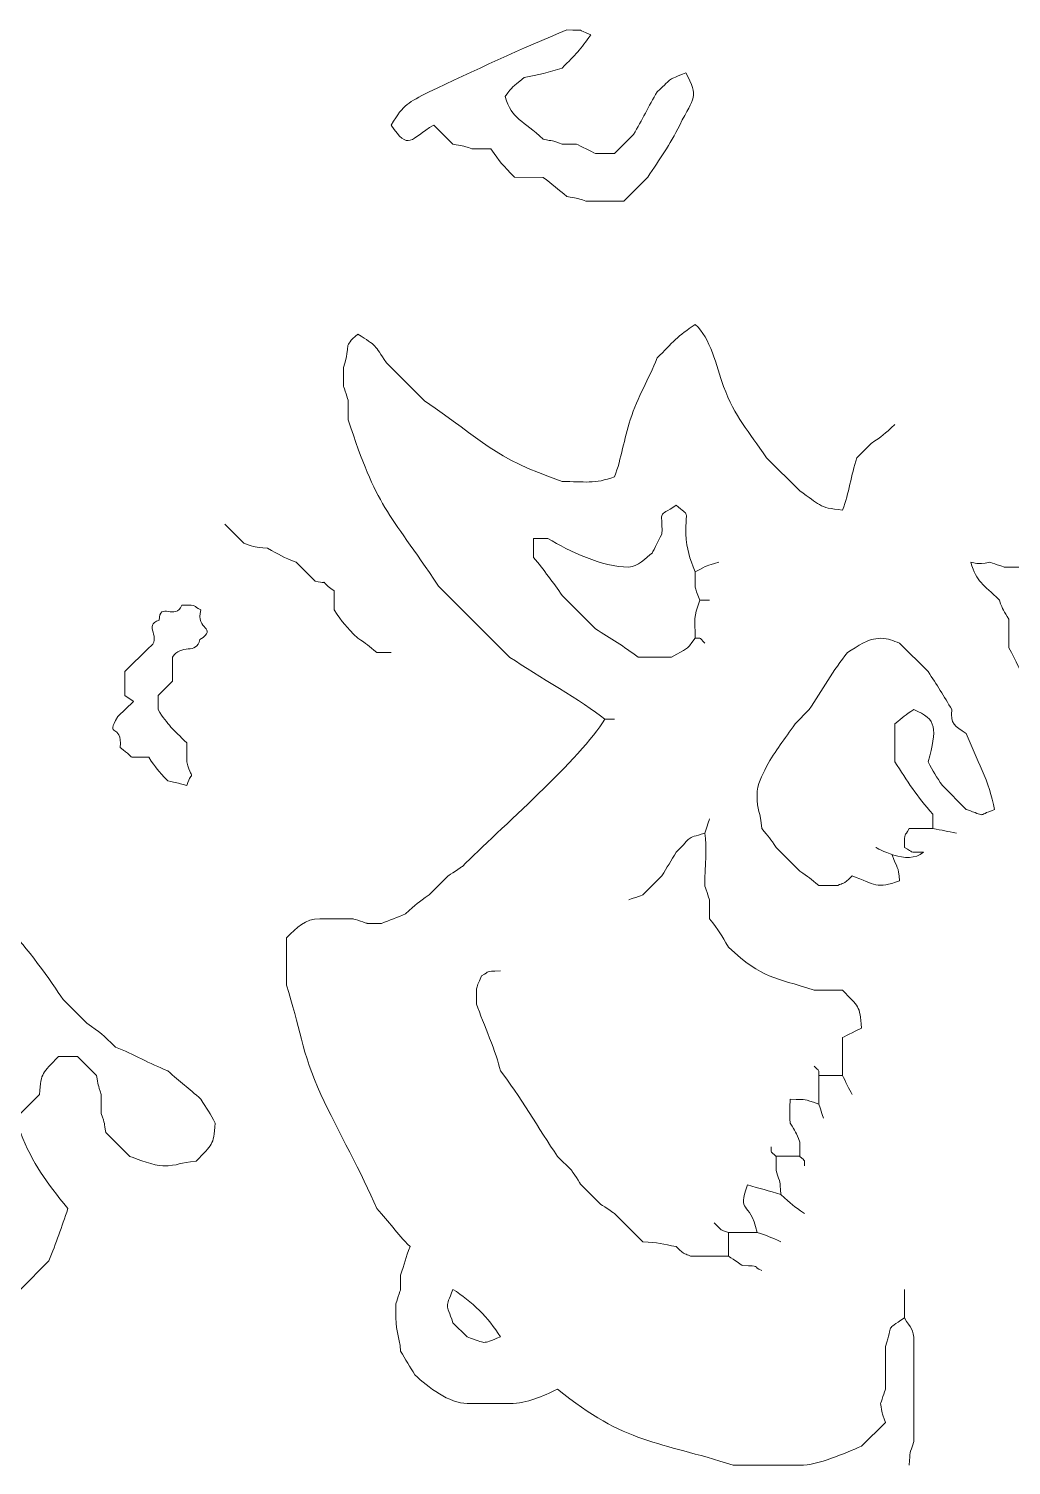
# Model space of a CAD drawing. Header units: centimetres. Extents: x -40.3 to 39, y -29.8 to 28.8.
# Drawn here: x -15.57 to -12.07, y -12.8 to -7.68 of the extents above; entities that cross this region are included whole.
import ezdxf

# ---------------------------------------------------------------- set-up
doc = ezdxf.new("R2010")
doc.units = ezdxf.units.CM
doc.header["$MEASUREMENT"] = 0
doc.layers.add('layer 1', color=7, linetype='Continuous')

msp = doc.modelspace()

# ---------------------------------------------------------------- linework, layer by layer
at = {"layer": 'layer 1', "color": 225, "lineweight": 0}
for points, knots in [([(-13.22833, -7.84125), (-13.29654, -7.87013), (-13.27084, -7.85446), (-13.32996, -7.90902), (-13.32996, -7.90902), (-13.36142, -7.96156), (-13.38321, -8.00897), (-13.41465, -8.06151), (-13.41465, -8.06151), (-13.41465, -8.06151), (-13.48241, -8.12925), (-13.48241, -8.12925), (-13.48241, -8.12925), (-13.48241, -8.12925), (-13.55018, -8.12928), (-13.55018, -8.12928), (-13.55018, -8.12928), (-13.56098, -8.12309), (-13.6062, -8.10153), (-13.61792, -8.09536), (-13.61792, -8.09536), (-13.61792, -8.09536), (-13.66874, -8.09536), (-13.66874, -8.09536), (-13.66874, -8.09536), (-13.71038, -8.0804), (-13.69779, -8.08591), (-13.7365, -8.07846), (-13.7365, -8.07846), (-13.80683, -8.00967), (-13.84795, -8.00971), (-13.87203, -7.92598), (-13.87203, -7.92598), (-13.84138, -7.88494), (-13.85169, -7.89751), (-13.80431, -7.8582), (-13.80431, -7.8582), (-13.75592, -7.84906), (-13.7145, -7.83916), (-13.66874, -7.82433), (-13.66874, -7.82433), (-13.62006, -7.77562), (-13.60311, -7.75898), (-13.5671, -7.70573), (-13.5671, -7.70573), (-13.62123, -7.68428), (-13.58328, -7.69027), (-13.65183, -7.6888), (-13.65183, -7.6888), (-13.8054, -7.7504), (-13.99102, -7.83829), (-14.14308, -7.90902), (-14.14308, -7.90902), (-14.21926, -7.94978), (-14.23123, -7.95014), (-14.27861, -8.02762), (-14.27861, -8.02762), (-14.21475, -8.12176), (-14.21125, -8.07784), (-14.12614, -8.02762), (-14.12614, -8.02762), (-14.12614, -8.02762), (-14.0584, -8.09538), (-14.0584, -8.09538), (-14.0584, -8.09538), (-14.02201, -8.10302), (-14.02924, -8.09952), (-13.99063, -8.11231), (-13.99063, -8.11231), (-13.99063, -8.11231), (-13.92287, -8.11233), (-13.92287, -8.11233), (-13.92287, -8.11233), (-13.8907, -8.1599), (-13.88176, -8.1694), (-13.83818, -8.21396), (-13.83818, -8.21396), (-13.83818, -8.21396), (-13.73654, -8.21399), (-13.73654, -8.21399), (-13.73654, -8.21399), (-13.70517, -8.23928), (-13.68317, -8.25635), (-13.65186, -8.28173), (-13.65186, -8.28173), (-13.61547, -8.28937), (-13.6227, -8.28585), (-13.58409, -8.29867), (-13.58409, -8.29867), (-13.58409, -8.29867), (-13.44859, -8.29865), (-13.44859, -8.29865), (-13.44859, -8.29865), (-13.44859, -8.29865), (-13.36385, -8.21396), (-13.36385, -8.21396), (-13.36385, -8.21396), (-13.32014, -8.14714), (-13.28606, -8.10012), (-13.24978, -8.02764), (-13.24978, -8.02764), (-13.19808, -7.92432), (-13.18005, -7.93032), (-13.22833, -7.84125)], [0, 0, 0, 0, 0.037037, 0.037037, 0.037037, 0.037037, 0.0740741, 0.0740741, 0.0740741, 0.0740741, 0.1111111, 0.1111111, 0.1111111, 0.1111111, 0.1481481, 0.1481481, 0.1481481, 0.1481481, 0.1851852, 0.1851852, 0.1851852, 0.1851852, 0.2222222, 0.2222222, 0.2222222, 0.2222222, 0.2592593, 0.2592593, 0.2592593, 0.2592593, 0.2962963, 0.2962963, 0.2962963, 0.2962963, 0.3333333, 0.3333333, 0.3333333, 0.3333333, 0.3703704, 0.3703704, 0.3703704, 0.3703704, 0.4074074, 0.4074074, 0.4074074, 0.4074074, 0.4444444, 0.4444444, 0.4444444, 0.4444444, 0.4814815, 0.4814815, 0.4814815, 0.4814815, 0.5185185, 0.5185185, 0.5185185, 0.5185185, 0.5555556, 0.5555556, 0.5555556, 0.5555556, 0.5925926, 0.5925926, 0.5925926, 0.5925926, 0.6296296, 0.6296296, 0.6296296, 0.6296296, 0.6666667, 0.6666667, 0.6666667, 0.6666667, 0.7037037, 0.7037037, 0.7037037, 0.7037037, 0.7407407, 0.7407407, 0.7407407, 0.7407407, 0.7777778, 0.7777778, 0.7777778, 0.7777778, 0.8148148, 0.8148148, 0.8148148, 0.8148148, 0.8518519, 0.8518519, 0.8518519, 0.8518519, 0.8888889, 0.8888889, 0.8888889, 0.8888889, 0.9259259, 0.9259259, 0.9259259, 0.9259259, 1, 1, 1, 1]), ([(-13.51626, -10.14524), (-13.59752, -10.08111), (-13.75528, -9.99243), (-13.85513, -9.925), (-13.85513, -9.925), (-13.85513, -9.925), (-14.10921, -9.67087), (-14.10921, -9.67087), (-14.10921, -9.67087), (-14.2918, -9.40069), (-14.32915, -9.39233), (-14.43109, -9.07797), (-14.43109, -9.07797), (-14.43109, -9.07797), (-14.43109, -9.0102), (-14.43109, -9.0102), (-14.43109, -9.0102), (-14.43149, -9.0092), (-14.44701, -8.9622), (-14.44803, -8.95939), (-14.44803, -8.95939), (-14.44803, -8.95939), (-14.44803, -8.89164), (-14.44803, -8.89164), (-14.44803, -8.89164), (-14.41973, -8.80433), (-14.45394, -8.82177), (-14.39721, -8.77304), (-14.39721, -8.77304), (-14.32915, -8.8147), (-14.33867, -8.8109), (-14.29558, -8.8747), (-14.29558, -8.8747), (-14.29558, -8.8747), (-14.16007, -9.01023), (-14.16007, -9.01023), (-14.16007, -9.01023), (-13.94622, -9.15472), (-13.92123, -9.21085), (-13.66876, -9.29821), (-13.66876, -9.29821), (-13.5903, -9.29821), (-13.55163, -9.30815), (-13.48241, -9.28128), (-13.48241, -9.28128), (-13.45719, -9.21627), (-13.44865, -9.14622), (-13.42598, -9.07797), (-13.42598, -9.07797), (-13.39815, -8.99413), (-13.36149, -8.9364), (-13.32994, -8.85775), (-13.32994, -8.85775), (-13.2771, -8.80493), (-13.2552, -8.77633), (-13.19441, -8.73917), (-13.19441, -8.73917), (-13.13975, -8.78472), (-13.12001, -8.88642), (-13.09327, -8.95937), (-13.09327, -8.95937), (-13.05351, -9.06787), (-13.00421, -9.11895), (-12.94033, -9.21347), (-12.94033, -9.21347), (-12.94033, -9.21347), (-12.82172, -9.33208), (-12.82172, -9.33208), (-12.82172, -9.33208), (-12.75101, -9.37833), (-12.75723, -9.39305), (-12.66925, -9.39984), (-12.66925, -9.39984), (-12.64599, -9.33989), (-12.63892, -9.27663), (-12.61843, -9.21345), (-12.61843, -9.21345), (-12.61843, -9.21345), (-12.56764, -9.16264), (-12.56764, -9.16264), (-12.56764, -9.16264), (-12.52634, -9.13504), (-12.5226, -9.1315), (-12.48293, -9.09489)], [0, 0, 0, 0, 0.0454545, 0.0454545, 0.0454545, 0.0454545, 0.0909091, 0.0909091, 0.0909091, 0.0909091, 0.1363636, 0.1363636, 0.1363636, 0.1363636, 0.1818182, 0.1818182, 0.1818182, 0.1818182, 0.2272727, 0.2272727, 0.2272727, 0.2272727, 0.2727273, 0.2727273, 0.2727273, 0.2727273, 0.3181818, 0.3181818, 0.3181818, 0.3181818, 0.3636364, 0.3636364, 0.3636364, 0.3636364, 0.4090909, 0.4090909, 0.4090909, 0.4090909, 0.4545455, 0.4545455, 0.4545455, 0.4545455, 0.5, 0.5, 0.5, 0.5, 0.5454545, 0.5454545, 0.5454545, 0.5454545, 0.5909091, 0.5909091, 0.5909091, 0.5909091, 0.6363636, 0.6363636, 0.6363636, 0.6363636, 0.6818182, 0.6818182, 0.6818182, 0.6818182, 0.7272727, 0.7272727, 0.7272727, 0.7272727, 0.7727273, 0.7727273, 0.7727273, 0.7727273, 0.8181818, 0.8181818, 0.8181818, 0.8181818, 0.8636364, 0.8636364, 0.8636364, 0.8636364, 0.9090909, 0.9090909, 0.9090909, 0.9090909, 1, 1, 1, 1]), ([(-13.19452, -9.62004), (-13.21574, -9.5683), (-13.22382, -9.5442), (-13.22839, -9.48451), (-13.22839, -9.48451), (-13.22841, -9.39568), (-13.21245, -9.42567), (-13.26226, -9.38287), (-13.26226, -9.38287), (-13.33118, -9.42961), (-13.3111, -9.39331), (-13.31308, -9.48451), (-13.31308, -9.48451), (-13.31509, -9.48899), (-13.34503, -9.54777), (-13.34697, -9.55225), (-13.34697, -9.55225), (-13.37062, -9.57135), (-13.39945, -9.60309), (-13.43166, -9.60309), (-13.43166, -9.60309), (-13.52702, -9.60309), (-13.64206, -9.5479), (-13.71964, -9.50143), (-13.71964, -9.50143), (-13.71964, -9.50143), (-13.77046, -9.50145), (-13.77046, -9.50145), (-13.77046, -9.50145), (-13.77046, -9.50145), (-13.77046, -9.5692), (-13.77046, -9.5692), (-13.77046, -9.5692), (-13.73364, -9.61459), (-13.70069, -9.65758), (-13.66882, -9.70472), (-13.66882, -9.70472), (-13.66882, -9.70472), (-13.55024, -9.82333), (-13.55024, -9.82333), (-13.55024, -9.82333), (-13.49659, -9.85844), (-13.44871, -9.88473), (-13.39777, -9.92496), (-13.39777, -9.92496), (-13.39777, -9.92496), (-13.27917, -9.92496), (-13.27917, -9.92496), (-13.27917, -9.92496), (-13.22058, -9.8899), (-13.23225, -9.90594), (-13.1945, -9.8572)], [0, 0, 0, 0, 0.0714286, 0.0714286, 0.0714286, 0.0714286, 0.1428571, 0.1428571, 0.1428571, 0.1428571, 0.2142857, 0.2142857, 0.2142857, 0.2142857, 0.2857143, 0.2857143, 0.2857143, 0.2857143, 0.3571429, 0.3571429, 0.3571429, 0.3571429, 0.4285714, 0.4285714, 0.4285714, 0.4285714, 0.5, 0.5, 0.5, 0.5, 0.5714286, 0.5714286, 0.5714286, 0.5714286, 0.6428571, 0.6428571, 0.6428571, 0.6428571, 0.7142857, 0.7142857, 0.7142857, 0.7142857, 0.7857143, 0.7857143, 0.7857143, 0.7857143, 0.8571429, 0.8571429, 0.8571429, 0.8571429, 1, 1, 1, 1]), ([(-14.87167, -9.45066), (-14.87167, -9.45066), (-14.8039, -9.51838), (-14.8039, -9.51838), (-14.8039, -9.51838), (-14.75418, -9.53486), (-14.77276, -9.53123), (-14.71924, -9.53535), (-14.71924, -9.53535), (-14.67672, -9.56079), (-14.66306, -9.56789), (-14.61758, -9.58614), (-14.61758, -9.58614), (-14.61758, -9.58614), (-14.54982, -9.65393), (-14.54982, -9.65393), (-14.54982, -9.65393), (-14.48178, -9.66816), (-14.55257, -9.63643), (-14.48205, -9.68778), (-14.48205, -9.68778), (-14.48205, -9.68778), (-14.48205, -9.75554), (-14.48205, -9.75554), (-14.48205, -9.75554), (-14.44989, -9.80316), (-14.44095, -9.81261), (-14.39736, -9.8572), (-14.39736, -9.8572), (-14.36531, -9.87769), (-14.36029, -9.88326), (-14.3296, -9.90802), (-14.3296, -9.90802), (-14.3296, -9.90802), (-14.27878, -9.90799), (-14.27878, -9.90799)], [0, 0, 0, 0, 0.1, 0.1, 0.1, 0.1, 0.2, 0.2, 0.2, 0.2, 0.3, 0.3, 0.3, 0.3, 0.4, 0.4, 0.4, 0.4, 0.5, 0.5, 0.5, 0.5, 0.6, 0.6, 0.6, 0.6, 0.7, 0.7, 0.7, 0.7, 0.8, 0.8, 0.8, 0.8, 1, 1, 1, 1]), ([(-13.1437, -9.72171), (-13.1437, -9.72171), (-13.17757, -9.72169), (-13.17757, -9.72169), (-13.17757, -9.72169), (-13.20011, -9.66377), (-13.19452, -9.6897), (-13.19452, -9.62006), (-13.19452, -9.62006), (-13.14402, -9.59359), (-13.16076, -9.60004), (-13.10981, -9.58621)], [0, 0, 0, 0, 0.25, 0.25, 0.25, 0.25, 0.5, 0.5, 0.5, 0.5, 1, 1, 1, 1]), ([(-12.11028, -9.72169), (-12.09707, -9.75842), (-12.0953, -9.75744), (-12.07641, -9.78946), (-12.07641, -9.78946), (-12.07641, -9.78946), (-12.07641, -9.89109), (-12.07641, -9.89109), (-12.07641, -9.89109), (-12.02215, -9.98163), (-12.01991, -10.068), (-11.90699, -10.02662), (-11.90699, -10.02662), (-11.91685, -9.97448), (-11.91958, -9.97076), (-11.94086, -9.92498), (-11.94086, -9.92498), (-11.89708, -9.86951), (-11.90462, -9.89252), (-11.89004, -9.82333), (-11.89004, -9.82333), (-11.84464, -9.77793), (-11.80209, -9.74538), (-11.77146, -9.70475), (-11.77146, -9.70475), (-11.7965, -9.61954), (-11.78358, -9.63892), (-11.87309, -9.637), (-11.87309, -9.637), (-11.8741, -9.6366), (-11.92107, -9.62108), (-11.92391, -9.62004), (-11.92391, -9.62004), (-11.92391, -9.62004), (-11.99165, -9.62006), (-11.99165, -9.62006), (-11.99165, -9.62006), (-11.99266, -9.61965), (-12.03966, -9.60413), (-12.04249, -9.60313), (-12.04249, -9.60313), (-12.04249, -9.60313), (-12.09331, -9.60311), (-12.09331, -9.60311), (-12.09331, -9.60311), (-12.09431, -9.6027), (-12.14129, -9.58721), (-12.14411, -9.58619), (-12.14411, -9.58619), (-12.19414, -9.59666), (-12.19516, -9.58719), (-12.21187, -9.58616), (-12.21187, -9.58616), (-12.19102, -9.6586), (-12.16914, -9.66148), (-12.11028, -9.72169)], [0, 0, 0, 0, 0.0666667, 0.0666667, 0.0666667, 0.0666667, 0.1333333, 0.1333333, 0.1333333, 0.1333333, 0.2, 0.2, 0.2, 0.2, 0.2666667, 0.2666667, 0.2666667, 0.2666667, 0.3333333, 0.3333333, 0.3333333, 0.3333333, 0.4, 0.4, 0.4, 0.4, 0.4666667, 0.4666667, 0.4666667, 0.4666667, 0.5333333, 0.5333333, 0.5333333, 0.5333333, 0.6, 0.6, 0.6, 0.6, 0.6666667, 0.6666667, 0.6666667, 0.6666667, 0.7333333, 0.7333333, 0.7333333, 0.7333333, 0.8, 0.8, 0.8, 0.8, 0.8666667, 0.8666667, 0.8666667, 0.8666667, 1, 1, 1, 1]), ([(-15.19661, -10.08234), (-15.19661, -10.08234), (-15.19802, -10.08126), (-15.19802, -10.08126), (-15.19802, -10.08126), (-15.19802, -10.08126), (-15.22745, -10.06053), (-15.22745, -10.06053), (-15.22745, -10.06053), (-15.22745, -10.06053), (-15.22743, -9.97582), (-15.22743, -9.97582), (-15.22743, -9.97582), (-15.22743, -9.97582), (-15.14274, -9.89115), (-15.14274, -9.89115), (-15.14274, -9.89115), (-15.08962, -9.85643), (-15.16626, -9.80924), (-15.10533, -9.79304), (-15.10533, -9.79304), (-15.10533, -9.72342), (-15.04664, -9.79663), (-15.02416, -9.73868), (-15.02416, -9.73868), (-14.95873, -9.73868), (-14.99091, -9.74192), (-14.95638, -9.75561), (-14.95638, -9.75561), (-14.97838, -9.83052), (-14.8931, -9.81566), (-14.9599, -9.86179), (-14.9599, -9.86179), (-14.97168, -9.91773), (-15.02798, -9.87406), (-15.05801, -9.92498), (-15.05801, -9.92498), (-15.05801, -9.92498), (-15.05801, -10.00969), (-15.05801, -10.00969), (-15.05801, -10.00969), (-15.05801, -10.00969), (-15.10883, -10.06053), (-15.10883, -10.06053), (-15.10883, -10.06053), (-15.10883, -10.06053), (-15.10883, -10.11135), (-15.10883, -10.11135), (-15.10883, -10.11135), (-15.07393, -10.1684), (-15.05692, -10.18018), (-15.0072, -10.22991), (-15.0072, -10.22991), (-15.0072, -10.22991), (-15.0072, -10.29767), (-15.0072, -10.29767), (-15.0072, -10.29767), (-14.98207, -10.38076), (-14.98607, -10.31601), (-15.0072, -10.38236), (-15.0072, -10.38236), (-15.04583, -10.36956), (-15.03857, -10.37308), (-15.07498, -10.36546), (-15.07498, -10.36546), (-15.11156, -10.32576), (-15.11511, -10.32202), (-15.1427, -10.28075), (-15.1427, -10.28075), (-15.23369, -10.27876), (-15.17918, -10.2933), (-15.24434, -10.24688), (-15.24434, -10.24688), (-15.23518, -10.15376), (-15.30228, -10.21721), (-15.25262, -10.13606), (-15.25262, -10.13606), (-15.25262, -10.13606), (-15.19661, -10.08234), (-15.19661, -10.08234)], [0, 0, 0, 0, 0.047619, 0.047619, 0.047619, 0.047619, 0.0952381, 0.0952381, 0.0952381, 0.0952381, 0.1428571, 0.1428571, 0.1428571, 0.1428571, 0.1904762, 0.1904762, 0.1904762, 0.1904762, 0.2380952, 0.2380952, 0.2380952, 0.2380952, 0.2857143, 0.2857143, 0.2857143, 0.2857143, 0.3333333, 0.3333333, 0.3333333, 0.3333333, 0.3809524, 0.3809524, 0.3809524, 0.3809524, 0.4285714, 0.4285714, 0.4285714, 0.4285714, 0.4761905, 0.4761905, 0.4761905, 0.4761905, 0.5238095, 0.5238095, 0.5238095, 0.5238095, 0.5714286, 0.5714286, 0.5714286, 0.5714286, 0.6190476, 0.6190476, 0.6190476, 0.6190476, 0.6666667, 0.6666667, 0.6666667, 0.6666667, 0.7142857, 0.7142857, 0.7142857, 0.7142857, 0.7619048, 0.7619048, 0.7619048, 0.7619048, 0.8095238, 0.8095238, 0.8095238, 0.8095238, 0.8571429, 0.8571429, 0.8571429, 0.8571429, 0.9047619, 0.9047619, 0.9047619, 0.9047619, 1, 1, 1, 1]), ([(-13.17751, -9.72169), (-13.20267, -9.78655), (-13.19446, -9.78388), (-13.19448, -9.85724), (-13.19448, -9.85724), (-13.16953, -9.85724), (-13.18152, -9.85325), (-13.16058, -9.87417)], [0, 0, 0, 0, 0.3333333, 0.3333333, 0.3333333, 0.3333333, 1, 1, 1, 1]), ([(-12.49191, -10.62947), (-12.47543, -10.67922), (-12.47003, -10.66767), (-12.46592, -10.72122), (-12.46592, -10.72122), (-12.54851, -10.75328), (-12.55197, -10.73313), (-12.63534, -10.70428), (-12.63534, -10.70428), (-12.67053, -10.73949), (-12.66601, -10.72671), (-12.68615, -10.73817), (-12.68615, -10.73817), (-12.68615, -10.73817), (-12.7539, -10.73815), (-12.7539, -10.73815), (-12.7539, -10.73815), (-12.78435, -10.71407), (-12.79069, -10.70803), (-12.82166, -10.68735), (-12.82166, -10.68735), (-12.82166, -10.68735), (-12.90635, -10.60264), (-12.90635, -10.60264), (-12.90635, -10.60264), (-12.9269, -10.57061), (-12.93243, -10.56557), (-12.95717, -10.53488), (-12.95717, -10.53488), (-12.96188, -10.47347), (-12.97411, -10.47358), (-12.97411, -10.4163), (-12.97411, -10.4163), (-12.97411, -10.37581), (-12.95561, -10.34766), (-12.94026, -10.31466), (-12.94026, -10.31466), (-12.90808, -10.25452), (-12.87655, -10.21841), (-12.83861, -10.16219), (-12.83861, -10.16219), (-12.83861, -10.16219), (-12.78779, -10.11139), (-12.78779, -10.11139), (-12.78779, -10.11139), (-12.74478, -10.04563), (-12.70026, -9.96893), (-12.65224, -9.90808), (-12.65224, -9.90808), (-12.61431, -9.88537), (-12.58121, -9.85728), (-12.53366, -9.85726), (-12.53366, -9.85726), (-12.50416, -9.85726), (-12.49116, -9.86584), (-12.46589, -9.87421), (-12.46589, -9.87421), (-12.46589, -9.87421), (-12.36426, -9.97584), (-12.36426, -9.97584), (-12.36426, -9.97584), (-12.33361, -10.02273), (-12.30789, -10.06407), (-12.27957, -10.11141), (-12.27957, -10.11141), (-12.28664, -10.16353), (-12.2693, -10.16902), (-12.22888, -10.1961), (-12.22888, -10.1961), (-12.19268, -10.28634), (-12.14569, -10.36945), (-12.12725, -10.46714), (-12.12725, -10.46714), (-12.19608, -10.49236), (-12.15292, -10.49177), (-12.22888, -10.46716), (-12.22888, -10.46716), (-12.22888, -10.46716), (-12.31357, -10.38243), (-12.31357, -10.38243), (-12.31357, -10.38243), (-12.33404, -10.35182), (-12.34748, -10.32932), (-12.36439, -10.29774), (-12.36439, -10.29774), (-12.33239, -10.17896), (-12.3315, -10.14546), (-12.4151, -10.11141), (-12.4151, -10.11141), (-12.44716, -10.1319), (-12.45215, -10.13747), (-12.48284, -10.16221), (-12.48284, -10.16221), (-12.48284, -10.16221), (-12.48284, -10.29774), (-12.48284, -10.29774), (-12.48284, -10.29774), (-12.43858, -10.36539), (-12.40517, -10.42142), (-12.34729, -10.48408), (-12.34729, -10.48408), (-12.34729, -10.48408), (-12.34729, -10.5349), (-12.34729, -10.5349), (-12.34729, -10.5349), (-12.31391, -10.54137), (-12.29598, -10.5454), (-12.2626, -10.55187)], [0, 0, 0, 0, 0.0357143, 0.0357143, 0.0357143, 0.0357143, 0.0714286, 0.0714286, 0.0714286, 0.0714286, 0.1071429, 0.1071429, 0.1071429, 0.1071429, 0.1428571, 0.1428571, 0.1428571, 0.1428571, 0.1785714, 0.1785714, 0.1785714, 0.1785714, 0.2142857, 0.2142857, 0.2142857, 0.2142857, 0.25, 0.25, 0.25, 0.25, 0.2857143, 0.2857143, 0.2857143, 0.2857143, 0.3214286, 0.3214286, 0.3214286, 0.3214286, 0.3571429, 0.3571429, 0.3571429, 0.3571429, 0.3928571, 0.3928571, 0.3928571, 0.3928571, 0.4285714, 0.4285714, 0.4285714, 0.4285714, 0.4642857, 0.4642857, 0.4642857, 0.4642857, 0.5, 0.5, 0.5, 0.5, 0.5357143, 0.5357143, 0.5357143, 0.5357143, 0.5714286, 0.5714286, 0.5714286, 0.5714286, 0.6071429, 0.6071429, 0.6071429, 0.6071429, 0.6428571, 0.6428571, 0.6428571, 0.6428571, 0.6785714, 0.6785714, 0.6785714, 0.6785714, 0.7142857, 0.7142857, 0.7142857, 0.7142857, 0.75, 0.75, 0.75, 0.75, 0.7857143, 0.7857143, 0.7857143, 0.7857143, 0.8214286, 0.8214286, 0.8214286, 0.8214286, 0.8571429, 0.8571429, 0.8571429, 0.8571429, 0.8928571, 0.8928571, 0.8928571, 0.8928571, 0.9285714, 0.9285714, 0.9285714, 0.9285714, 1, 1, 1, 1]), ([(-13.48246, -10.14522), (-13.48246, -10.14522), (-13.51633, -10.14524), (-13.51633, -10.14524), (-13.51633, -10.14524), (-13.60151, -10.28442), (-13.89222, -10.53806), (-14.02455, -10.67041), (-14.02455, -10.67041), (-14.02655, -10.67141), (-14.07248, -10.70246), (-14.07536, -10.70428), (-14.07536, -10.70428), (-14.07536, -10.70428), (-14.14313, -10.77206), (-14.14313, -10.77206), (-14.14313, -10.77206), (-14.1844, -10.79966), (-14.18814, -10.8032), (-14.22782, -10.83978), (-14.22782, -10.83978), (-14.25563, -10.85118), (-14.28463, -10.86247), (-14.31253, -10.87368), (-14.31253, -10.87368), (-14.31253, -10.87368), (-14.36334, -10.87368), (-14.36334, -10.87368), (-14.36334, -10.87368), (-14.36435, -10.87327), (-14.41132, -10.85777), (-14.41416, -10.85675), (-14.41416, -10.85675), (-14.41416, -10.85675), (-14.49885, -10.85673), (-14.49885, -10.85673), (-14.49885, -10.85673), (-14.49885, -10.85673), (-14.53272, -10.85673), (-14.53272, -10.85673), (-14.53272, -10.85673), (-14.58704, -10.85675), (-14.61199, -10.88821), (-14.65132, -10.92449), (-14.65132, -10.92449), (-14.65132, -10.92449), (-14.65132, -11.09389), (-14.65132, -11.09389), (-14.65132, -11.09389), (-14.60482, -11.23729), (-14.5978, -11.33458), (-14.52869, -11.48357), (-14.52869, -11.48357), (-14.46824, -11.61387), (-14.38249, -11.76468), (-14.32943, -11.89015), (-14.32943, -11.89015), (-14.28316, -11.94029), (-14.2606, -11.9748), (-14.21087, -12.02566), (-14.21087, -12.02566), (-14.22718, -12.06551), (-14.23147, -12.08638), (-14.24472, -12.12729), (-14.24472, -12.12729), (-14.24472, -12.12729), (-14.24472, -12.17811), (-14.24472, -12.17811), (-14.24472, -12.17811), (-14.24513, -12.17911), (-14.26064, -12.22609), (-14.26167, -12.22893), (-14.26167, -12.22893), (-14.26167, -12.22893), (-14.26167, -12.27977), (-14.26167, -12.27977), (-14.26167, -12.27977), (-14.26167, -12.33705), (-14.24944, -12.33695), (-14.24472, -12.39835), (-14.24472, -12.39835), (-14.22737, -12.42774), (-14.21145, -12.45375), (-14.1939, -12.48306), (-14.1939, -12.48306), (-14.14669, -12.52666), (-14.07058, -12.58469), (-14.00756, -12.58469), (-14.00756, -12.58469), (-14.00756, -12.58469), (-13.85508, -12.58469), (-13.85508, -12.58469), (-13.85508, -12.58469), (-13.7915, -12.58471), (-13.73898, -12.55868), (-13.68566, -12.53388), (-13.68566, -12.53388), (-13.44391, -12.72995), (-13.32403, -12.71896), (-13.05884, -12.80493), (-13.05884, -12.80493), (-13.05884, -12.80493), (-12.9911, -12.80495), (-12.9911, -12.80495), (-12.9911, -12.80495), (-12.9911, -12.80495), (-12.82168, -12.80495), (-12.82168, -12.80495), (-12.82168, -12.80495), (-12.7543, -12.80493), (-12.66193, -12.76141), (-12.60144, -12.73717), (-12.60144, -12.73717), (-12.60144, -12.73717), (-12.51675, -12.6525), (-12.51675, -12.6525), (-12.51675, -12.6525), (-12.53174, -12.61084), (-12.52621, -12.62343), (-12.5337, -12.58474), (-12.5337, -12.58474), (-12.5333, -12.58373), (-12.51778, -12.53676), (-12.51675, -12.53392), (-12.51675, -12.53392), (-12.51675, -12.53392), (-12.51675, -12.38145), (-12.51675, -12.38145), (-12.51675, -12.38145), (-12.48713, -12.29577), (-12.52019, -12.32811), (-12.44899, -12.27979)], [0, 0, 0, 0, 0.0294118, 0.0294118, 0.0294118, 0.0294118, 0.0588235, 0.0588235, 0.0588235, 0.0588235, 0.0882353, 0.0882353, 0.0882353, 0.0882353, 0.1176471, 0.1176471, 0.1176471, 0.1176471, 0.1470588, 0.1470588, 0.1470588, 0.1470588, 0.1764706, 0.1764706, 0.1764706, 0.1764706, 0.2058824, 0.2058824, 0.2058824, 0.2058824, 0.2352941, 0.2352941, 0.2352941, 0.2352941, 0.2647059, 0.2647059, 0.2647059, 0.2647059, 0.2941176, 0.2941176, 0.2941176, 0.2941176, 0.3235294, 0.3235294, 0.3235294, 0.3235294, 0.3529412, 0.3529412, 0.3529412, 0.3529412, 0.3823529, 0.3823529, 0.3823529, 0.3823529, 0.4117647, 0.4117647, 0.4117647, 0.4117647, 0.4411765, 0.4411765, 0.4411765, 0.4411765, 0.4705882, 0.4705882, 0.4705882, 0.4705882, 0.5, 0.5, 0.5, 0.5, 0.5294118, 0.5294118, 0.5294118, 0.5294118, 0.5588235, 0.5588235, 0.5588235, 0.5588235, 0.5882353, 0.5882353, 0.5882353, 0.5882353, 0.6176471, 0.6176471, 0.6176471, 0.6176471, 0.6470588, 0.6470588, 0.6470588, 0.6470588, 0.6764706, 0.6764706, 0.6764706, 0.6764706, 0.7058824, 0.7058824, 0.7058824, 0.7058824, 0.7352941, 0.7352941, 0.7352941, 0.7352941, 0.7647059, 0.7647059, 0.7647059, 0.7647059, 0.7941176, 0.7941176, 0.7941176, 0.7941176, 0.8235294, 0.8235294, 0.8235294, 0.8235294, 0.8529412, 0.8529412, 0.8529412, 0.8529412, 0.8823529, 0.8823529, 0.8823529, 0.8823529, 0.9117647, 0.9117647, 0.9117647, 0.9117647, 0.9411765, 0.9411765, 0.9411765, 0.9411765, 1, 1, 1, 1]), ([(-13.1437, -10.50099), (-13.14673, -10.50897), (-13.15762, -10.54382), (-13.16061, -10.55182), (-13.16061, -10.55182), (-13.15115, -10.59935), (-13.16061, -10.66895), (-13.16061, -10.73817), (-13.16061, -10.73817), (-13.1602, -10.73917), (-13.14471, -10.78617), (-13.14368, -10.78899), (-13.14368, -10.78899), (-13.14368, -10.78899), (-13.14368, -10.85675), (-13.14368, -10.85675), (-13.14368, -10.85675), (-13.10915, -10.90046), (-13.10287, -10.91339), (-13.07594, -10.95839), (-13.07594, -10.95839), (-12.95072, -11.074), (-12.91471, -11.06425), (-12.77099, -11.11086), (-12.77099, -11.11086), (-12.77099, -11.11086), (-12.66936, -11.11088), (-12.66936, -11.11088), (-12.66936, -11.11088), (-12.61179, -11.17324), (-12.60802, -11.16289), (-12.60161, -11.24639), (-12.60161, -11.24639), (-12.61199, -11.25087), (-12.65854, -11.27511), (-12.66936, -11.2803), (-12.66936, -11.2803), (-12.66936, -11.2803), (-12.66938, -11.41583), (-12.66938, -11.41583), (-12.66938, -11.41583), (-12.66046, -11.43297), (-12.64439, -11.46645), (-12.63549, -11.48359)], [0, 0, 0, 0, 0.0833333, 0.0833333, 0.0833333, 0.0833333, 0.1666667, 0.1666667, 0.1666667, 0.1666667, 0.25, 0.25, 0.25, 0.25, 0.3333333, 0.3333333, 0.3333333, 0.3333333, 0.4166667, 0.4166667, 0.4166667, 0.4166667, 0.5, 0.5, 0.5, 0.5, 0.5833333, 0.5833333, 0.5833333, 0.5833333, 0.6666667, 0.6666667, 0.6666667, 0.6666667, 0.75, 0.75, 0.75, 0.75, 0.8333333, 0.8333333, 0.8333333, 0.8333333, 1, 1, 1, 1]), ([(-12.34746, -10.53486), (-12.34746, -10.53486), (-12.43217, -10.53488), (-12.43217, -10.53488), (-12.43217, -10.53488), (-12.4479, -10.57142), (-12.4491, -10.53947), (-12.4491, -10.60262), (-12.4491, -10.60262), (-12.41004, -10.62138), (-12.44178, -10.61957), (-12.38136, -10.61959), (-12.38136, -10.61959), (-12.43561, -10.66981), (-12.55063, -10.60264), (-12.55063, -10.60264)], [0, 0, 0, 0, 0.2, 0.2, 0.2, 0.2, 0.4, 0.4, 0.4, 0.4, 0.6, 0.6, 0.6, 0.6, 1, 1, 1, 1]), ([(-13.43162, -10.78897), (-13.43021, -10.78837), (-13.38225, -10.7727), (-13.3808, -10.77204), (-13.3808, -10.77204), (-13.3808, -10.77204), (-13.31304, -10.7043), (-13.31304, -10.7043), (-13.31304, -10.7043), (-13.29569, -10.67489), (-13.27976, -10.64889), (-13.26222, -10.61959), (-13.26222, -10.61959), (-13.20199, -10.56066), (-13.233, -10.57265), (-13.16058, -10.55185)], [0, 0, 0, 0, 0.2, 0.2, 0.2, 0.2, 0.4, 0.4, 0.4, 0.4, 0.6, 0.6, 0.6, 0.6, 1, 1, 1, 1]), ([(-14.95631, -11.5005), (-15.00126, -11.45903), (-15.02995, -11.44035), (-15.07492, -11.39886), (-15.07492, -11.39886), (-15.13997, -11.37278), (-15.19621, -11.34025), (-15.26126, -11.31417), (-15.26126, -11.31417), (-15.30583, -11.27057), (-15.3153, -11.26163), (-15.3629, -11.2295), (-15.3629, -11.2295), (-15.3629, -11.2295), (-15.44758, -11.14477), (-15.44758, -11.14477), (-15.44758, -11.14477), (-15.48613, -11.08777), (-15.58988, -10.93683), (-15.63395, -10.90761), (-15.63395, -10.90761), (-15.65803, -10.93807), (-15.66409, -10.94443), (-15.68477, -10.9754), (-15.68477, -10.9754), (-15.68477, -10.9754), (-15.68477, -11.07703), (-15.68477, -11.07703), (-15.68477, -11.07703), (-15.68436, -11.07803), (-15.66885, -11.12501), (-15.66782, -11.12785), (-15.66782, -11.12785), (-15.66782, -11.12785), (-15.66782, -11.24643), (-15.66782, -11.24643), (-15.66782, -11.24643), (-15.66782, -11.24643), (-15.66782, -11.28032), (-15.66782, -11.28032), (-15.66782, -11.28032), (-15.66782, -11.32962), (-15.67941, -11.32638), (-15.70172, -11.36499), (-15.70172, -11.36499), (-15.70172, -11.36499), (-15.76946, -11.36499), (-15.76946, -11.36499), (-15.76946, -11.36499), (-15.76946, -11.36499), (-15.87109, -11.26335), (-15.87109, -11.26335), (-15.87109, -11.26335), (-15.90501, -11.25162), (-15.93881, -11.2412), (-15.97275, -11.2295), (-15.97275, -11.2295), (-15.99527, -11.28743), (-15.98967, -11.2615), (-15.98967, -11.33114), (-15.98967, -11.33114), (-15.98967, -11.33114), (-15.88804, -11.43277), (-15.88804, -11.43277), (-15.88804, -11.43277), (-15.84089, -11.46464), (-15.79793, -11.49759), (-15.75251, -11.53441), (-15.75251, -11.53441), (-15.7511, -11.60102), (-15.75494, -11.57622), (-15.73556, -11.63604), (-15.73556, -11.63604), (-15.73556, -11.63604), (-15.73559, -11.68686), (-15.73559, -11.68686), (-15.73559, -11.68686), (-15.73559, -11.68705), (-15.7813, -11.80775), (-15.78638, -11.82241), (-15.78638, -11.82241), (-15.78638, -11.82241), (-15.85412, -11.89015), (-15.85412, -11.89015), (-15.85412, -11.89015), (-15.87886, -11.89903), (-15.89278, -11.9071), (-15.92189, -11.9071), (-15.92189, -11.9071), (-15.92189, -11.9071), (-15.97271, -11.90708), (-15.97271, -11.90708), (-15.97271, -11.90708), (-15.97271, -11.90708), (-16.07434, -11.9071), (-16.07434, -11.9071), (-16.07434, -11.9071), (-16.07534, -11.90669), (-16.12232, -11.89118), (-16.12518, -11.89015), (-16.12518, -11.89015), (-16.1948, -11.89017), (-16.16885, -11.8846), (-16.22681, -11.9071), (-16.22681, -11.9071), (-16.21838, -11.99224), (-16.22622, -11.95708), (-16.15903, -12.02568), (-16.15903, -12.02568), (-16.08813, -12.06813), (-15.82845, -12.1951), (-15.75245, -12.19512), (-15.75245, -12.19512), (-15.75245, -12.19512), (-15.66776, -12.1951), (-15.66776, -12.1951), (-15.66776, -12.1951), (-15.63828, -12.1951), (-15.62526, -12.18654), (-15.59999, -12.17818), (-15.59999, -12.17818), (-15.59999, -12.17818), (-15.49836, -12.07652), (-15.49836, -12.07652), (-15.49836, -12.07652), (-15.4726, -12.01219), (-15.45322, -11.9555), (-15.43062, -11.8902), (-15.43062, -11.8902), (-15.51018, -11.79208), (-15.55473, -11.73211), (-15.60002, -11.61914), (-15.60002, -11.61914), (-15.60002, -11.61914), (-15.60002, -11.55138), (-15.60002, -11.55138), (-15.60002, -11.55138), (-15.60002, -11.55138), (-15.53227, -11.48361), (-15.53227, -11.48361), (-15.53227, -11.48361), (-15.52585, -11.4001), (-15.52209, -11.41047), (-15.46453, -11.34809), (-15.46453, -11.34809), (-15.46453, -11.34809), (-15.39677, -11.34806), (-15.39677, -11.34806), (-15.39677, -11.34806), (-15.39677, -11.34806), (-15.329, -11.41585), (-15.329, -11.41585), (-15.329, -11.41585), (-15.32136, -11.45224), (-15.32486, -11.44498), (-15.31206, -11.48361), (-15.31206, -11.48361), (-15.31206, -11.48361), (-15.31206, -11.55136), (-15.31206, -11.55136), (-15.31206, -11.55136), (-15.29707, -11.59297), (-15.3026, -11.58038), (-15.29511, -11.61912), (-15.29511, -11.61912), (-15.29511, -11.61912), (-15.21042, -11.70379), (-15.21042, -11.70379), (-15.21042, -11.70379), (-15.17907, -11.71467), (-15.12424, -11.73768), (-15.09182, -11.73768), (-15.09182, -11.73768), (-15.03454, -11.7377), (-15.03466, -11.72547), (-14.97324, -11.72075), (-14.97324, -11.72075), (-14.91566, -11.65839), (-14.91192, -11.66874), (-14.90547, -11.58521), (-14.90547, -11.58521), (-14.92289, -11.55204), (-14.93651, -11.53221), (-14.95631, -11.5005)], [0, 0, 0, 0, 0.0212766, 0.0212766, 0.0212766, 0.0212766, 0.0425532, 0.0425532, 0.0425532, 0.0425532, 0.0638298, 0.0638298, 0.0638298, 0.0638298, 0.0851064, 0.0851064, 0.0851064, 0.0851064, 0.106383, 0.106383, 0.106383, 0.106383, 0.1276596, 0.1276596, 0.1276596, 0.1276596, 0.1489362, 0.1489362, 0.1489362, 0.1489362, 0.1702128, 0.1702128, 0.1702128, 0.1702128, 0.1914894, 0.1914894, 0.1914894, 0.1914894, 0.212766, 0.212766, 0.212766, 0.212766, 0.2340426, 0.2340426, 0.2340426, 0.2340426, 0.2553191, 0.2553191, 0.2553191, 0.2553191, 0.2765957, 0.2765957, 0.2765957, 0.2765957, 0.2978723, 0.2978723, 0.2978723, 0.2978723, 0.3191489, 0.3191489, 0.3191489, 0.3191489, 0.3404255, 0.3404255, 0.3404255, 0.3404255, 0.3617021, 0.3617021, 0.3617021, 0.3617021, 0.3829787, 0.3829787, 0.3829787, 0.3829787, 0.4042553, 0.4042553, 0.4042553, 0.4042553, 0.4255319, 0.4255319, 0.4255319, 0.4255319, 0.4468085, 0.4468085, 0.4468085, 0.4468085, 0.4680851, 0.4680851, 0.4680851, 0.4680851, 0.4893617, 0.4893617, 0.4893617, 0.4893617, 0.5106383, 0.5106383, 0.5106383, 0.5106383, 0.5319149, 0.5319149, 0.5319149, 0.5319149, 0.5531915, 0.5531915, 0.5531915, 0.5531915, 0.5744681, 0.5744681, 0.5744681, 0.5744681, 0.5957447, 0.5957447, 0.5957447, 0.5957447, 0.6170213, 0.6170213, 0.6170213, 0.6170213, 0.6382979, 0.6382979, 0.6382979, 0.6382979, 0.6595745, 0.6595745, 0.6595745, 0.6595745, 0.6808511, 0.6808511, 0.6808511, 0.6808511, 0.7021277, 0.7021277, 0.7021277, 0.7021277, 0.7234043, 0.7234043, 0.7234043, 0.7234043, 0.7446809, 0.7446809, 0.7446809, 0.7446809, 0.7659574, 0.7659574, 0.7659574, 0.7659574, 0.787234, 0.787234, 0.787234, 0.787234, 0.8085106, 0.8085106, 0.8085106, 0.8085106, 0.8297872, 0.8297872, 0.8297872, 0.8297872, 0.8510638, 0.8510638, 0.8510638, 0.8510638, 0.8723404, 0.8723404, 0.8723404, 0.8723404, 0.893617, 0.893617, 0.893617, 0.893617, 0.9148936, 0.9148936, 0.9148936, 0.9148936, 0.9361702, 0.9361702, 0.9361702, 0.9361702, 0.9574468, 0.9574468, 0.9574468, 0.9574468, 1, 1, 1, 1]), ([(-13.88904, -11.04307), (-13.95221, -11.0431), (-13.92024, -11.04427), (-13.9568, -11.06004), (-13.9568, -11.06004), (-13.97928, -11.11799), (-13.97371, -11.09203), (-13.97371, -11.16168), (-13.97371, -11.16168), (-13.94997, -11.23032), (-13.90221, -11.3363), (-13.88902, -11.39886), (-13.88902, -11.39886), (-13.82356, -11.48182), (-13.74959, -11.60932), (-13.68573, -11.70379), (-13.68573, -11.70379), (-13.68573, -11.70379), (-13.63491, -11.75458), (-13.63491, -11.75458), (-13.63491, -11.75458), (-13.63391, -11.75659), (-13.60287, -11.80254), (-13.60106, -11.8054), (-13.60106, -11.8054), (-13.60106, -11.8054), (-13.53327, -11.87319), (-13.53327, -11.87319), (-13.53327, -11.87319), (-13.53127, -11.87419), (-13.48534, -11.9052), (-13.48246, -11.90703), (-13.48246, -11.90703), (-13.48246, -11.90703), (-13.38082, -12.00869), (-13.38082, -12.00869), (-13.38082, -12.00869), (-13.32802, -12.00989), (-13.30994, -12.01661), (-13.26222, -12.02562), (-13.26222, -12.02562), (-13.22703, -12.06083), (-13.23159, -12.04805), (-13.2114, -12.05951), (-13.2114, -12.05951), (-13.2114, -12.05951), (-13.07587, -12.05951), (-13.07587, -12.05951)], [0, 0, 0, 0, 0.0769231, 0.0769231, 0.0769231, 0.0769231, 0.1538462, 0.1538462, 0.1538462, 0.1538462, 0.2307692, 0.2307692, 0.2307692, 0.2307692, 0.3076923, 0.3076923, 0.3076923, 0.3076923, 0.3846154, 0.3846154, 0.3846154, 0.3846154, 0.4615385, 0.4615385, 0.4615385, 0.4615385, 0.5384615, 0.5384615, 0.5384615, 0.5384615, 0.6153846, 0.6153846, 0.6153846, 0.6153846, 0.6923077, 0.6923077, 0.6923077, 0.6923077, 0.7692308, 0.7692308, 0.7692308, 0.7692308, 0.8461538, 0.8461538, 0.8461538, 0.8461538, 1, 1, 1, 1]), ([(-12.77093, -11.38194), (-12.74999, -11.40285), (-12.754, -11.39086), (-12.754, -11.41581), (-12.754, -11.41581), (-12.754, -11.41581), (-12.66931, -11.41581), (-12.66931, -11.41581)], [0, 0, 0, 0, 0.3333333, 0.3333333, 0.3333333, 0.3333333, 1, 1, 1, 1]), ([(-12.75392, -11.41581), (-12.75392, -11.41581), (-12.7539, -11.51744), (-12.7539, -11.51744), (-12.7539, -11.51744), (-12.75089, -11.52542), (-12.74, -11.56023), (-12.73699, -11.56826)], [0, 0, 0, 0, 0.3333333, 0.3333333, 0.3333333, 0.3333333, 1, 1, 1, 1]), ([(-12.88959, -12.00865), (-12.92323, -11.99266), (-12.93841, -11.98669), (-12.97428, -11.97476), (-12.97428, -11.97476), (-12.9997, -11.85417), (-13.04736, -11.91233), (-13.00815, -11.80534), (-13.00815, -11.80534), (-12.96602, -11.819), (-12.93175, -11.82557), (-12.88957, -11.83925), (-12.88957, -11.83925), (-12.89395, -11.78348), (-12.88917, -11.80666), (-12.90652, -11.75454), (-12.90652, -11.75454), (-12.90652, -11.75454), (-12.9065, -11.70372), (-12.9065, -11.70372), (-12.9065, -11.70372), (-12.9065, -11.70372), (-12.82181, -11.7037), (-12.82181, -11.7037), (-12.82181, -11.7037), (-12.82181, -11.7037), (-12.82181, -11.65288), (-12.82181, -11.65288), (-12.82181, -11.65288), (-12.83502, -11.61617), (-12.83679, -11.61718), (-12.8557, -11.58514), (-12.8557, -11.58514), (-12.85918, -11.54073), (-12.85749, -11.52816), (-12.85568, -11.50043), (-12.85568, -11.50043), (-12.78907, -11.50184), (-12.81387, -11.498), (-12.75405, -11.5174)], [0, 0, 0, 0, 0.0909091, 0.0909091, 0.0909091, 0.0909091, 0.1818182, 0.1818182, 0.1818182, 0.1818182, 0.2727273, 0.2727273, 0.2727273, 0.2727273, 0.3636364, 0.3636364, 0.3636364, 0.3636364, 0.4545455, 0.4545455, 0.4545455, 0.4545455, 0.5454545, 0.5454545, 0.5454545, 0.5454545, 0.6363636, 0.6363636, 0.6363636, 0.6363636, 0.7272727, 0.7272727, 0.7272727, 0.7272727, 0.8181818, 0.8181818, 0.8181818, 0.8181818, 1, 1, 1, 1]), ([(-12.97422, -11.97484), (-12.97422, -11.97484), (-13.07585, -11.97486), (-13.07585, -11.97486), (-13.07585, -11.97486), (-13.07585, -11.97486), (-13.07585, -12.05955), (-13.07585, -12.05955), (-13.07585, -12.05955), (-13.07263, -12.06134), (-13.02826, -12.09167), (-13.02504, -12.09344), (-13.02504, -12.09344), (-12.9596, -12.09344), (-12.99178, -12.09669), (-12.95727, -12.11035)], [0, 0, 0, 0, 0.2, 0.2, 0.2, 0.2, 0.4, 0.4, 0.4, 0.4, 0.6, 0.6, 0.6, 0.6, 1, 1, 1, 1]), ([(-14.0585, -12.17813), (-14.0861, -12.24931), (-14.08232, -12.22332), (-14.05848, -12.29674), (-14.05848, -12.29674), (-14.05848, -12.29674), (-14.00766, -12.34757), (-14.00766, -12.34757), (-14.00766, -12.34757), (-13.93424, -12.37137), (-13.96024, -12.37517), (-13.88906, -12.34755), (-13.88906, -12.34755), (-13.93051, -12.27979), (-13.9907, -12.21962), (-14.0585, -12.17813)], [0, 0, 0, 0, 0.2, 0.2, 0.2, 0.2, 0.4, 0.4, 0.4, 0.4, 0.6, 0.6, 0.6, 0.6, 1, 1, 1, 1]), ([(-12.44899, -12.17813), (-12.44899, -12.17813), (-12.44897, -12.27977), (-12.44897, -12.27977), (-12.44897, -12.27977), (-12.42645, -12.31795), (-12.4151, -12.31594), (-12.4151, -12.36448), (-12.4151, -12.36448), (-12.4151, -12.36448), (-12.4151, -12.6694), (-12.4151, -12.6694), (-12.4151, -12.6694), (-12.4151, -12.6694), (-12.4151, -12.72022), (-12.4151, -12.72022), (-12.4151, -12.72022), (-12.43158, -12.76995), (-12.42795, -12.7514), (-12.43207, -12.80493)], [0, 0, 0, 0, 0.1666667, 0.1666667, 0.1666667, 0.1666667, 0.3333333, 0.3333333, 0.3333333, 0.3333333, 0.5, 0.5, 0.5, 0.5, 0.6666667, 0.6666667, 0.6666667, 0.6666667, 1, 1, 1, 1])]:
    msp.add_open_spline(points, degree=3, knots=knots, dxfattribs=at)
for points in [[(-12.90639, -11.70381), (-12.92733, -11.68289), (-12.92334, -11.69489), (-12.92334, -11.66994)], [(-12.80476, -11.73768), (-12.80476, -11.71273), (-12.80076, -11.72472), (-12.82168, -11.70379)], [(-12.88959, -11.83938), (-12.84992, -11.87592), (-12.84618, -11.8795), (-12.80488, -11.9071)], [(-13.12669, -11.94103), (-13.09372, -11.97399), (-13.10955, -11.96221), (-13.07587, -11.97493)]]:
    msp.add_open_spline(points, degree=3, dxfattribs=at)

doc.saveas('drawing.dxf')
